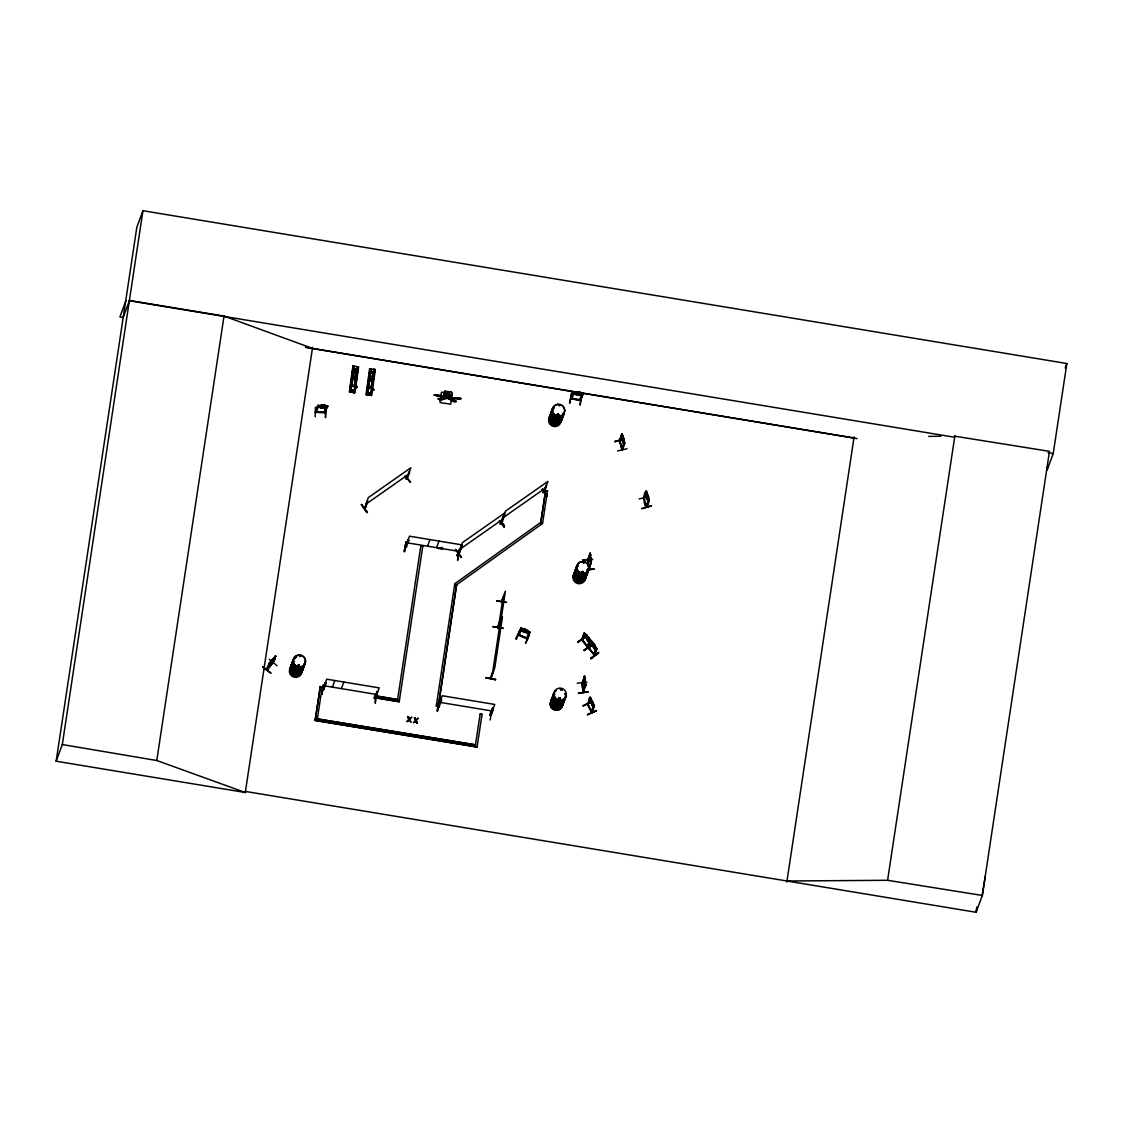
<?xml version="1.0" encoding="UTF-8"?>
<svg xmlns="http://www.w3.org/2000/svg" width="1123" height="1123" viewBox="0 0 1123 1123"><rect width="100%" height="100%" fill="white"/><g stroke="black" fill="none" stroke-linecap="round" stroke-linejoin="round"><path stroke-width="1.5" d="M589.645 554.313L590.698 564.027M591.189 558.707L590.586 562.076L590.122 554.973L591.189 562.974L590.979 561.865L589.112 567.269M355.458 376.752L355.205 377.609M500.535 621.735L500.998 620.921L498.612 628.15M581.868 683.065L584.746 676.327L582.416 683.795L582.36 683.023M583.567 691.235L582.949 691.628L585.406 684.791L585.602 685.788M582.458 682.77L583.553 692.428L583.595 691.333M594.46 705.904L593.66 705.16L594.46 705.904L591.653 712.698L594.137 706.044L590.207 697.271L587.891 704.626M590.179 698.085L587.792 704.879L587.806 703.531M593.758 705.244L591.288 711.884M587.722 703.784L592.102 712.136M299.209 666.276L297.721 665.434L299.265 664.872M298.578 666.206L298.03 665.392M299.251 665.686L299.42 666.192M300.164 656.702L300.304 655.692L299.588 656.351M557.654 414.134L557.219 414.864L558.313 415.285M558.819 405.305L559.801 405.347M560.405 689.129L561.191 689.48M561.43 689.059L560.686 688.61M582.865 572.154L581.911 572.688L582.121 571.382M583.792 563.199L583.174 562.37M584.128 562.791L583.272 562.272M647.901 495.524C647.929 502.065 645.936 491.341 647.999 495.496M588.438 566.975L588.143 559.83M587.652 559.872L588.143 560.714L588.073 559.773M589.168 569.417L589.126 568.406M315.24 416.83L315.381 407.27M316.237 412.45L318.806 405.417L317.907 405.375L315.352 412.295L316.461 412.015M317.374 406.737L323.663 408.253L320.308 407.958M317.753 405.698L324.828 405.108L325.712 407.031L319.199 406.68L321.459 404.827M325.179 412.688L315.451 412.394L317.907 405.375M322.526 405.15C328.014 406.301 317.697 408.126 322.526 405.052M316.532 411.846C324.393 413.166 324.238 411.13 325.235 412.899M324.294 412.197L326.26 407.172M324.772 405.136L327.762 406.231L327.27 407.368M326.007 407.846L325.684 417.517M327.369 407.382L323.635 408.112L327.383 407.284M327.649 406.344L326.751 405.852L324.308 412.352M365.48 507.736L364.301 508.186M406.315 478.637L407.031 478.3M459.532 552.993L458.437 553.19L460.36 548.221M501.026 523.107L500.479 523.5M501.363 521.802L502.458 521.605M502.514 521.437L502.107 521.072M543.953 491.72L543.307 492.225M544.22 492.309L546.452 485.389L543.209 492.548L547.94 481.388L505.364 511.232L500.577 524.16L501.125 523.121M578.415 693.017L588.326 691.88L578.471 693.467M587.315 569.543L593.913 568.954M585.181 678.39L584.999 685.016L584.199 678.699M446.996 397.289L448.344 397.739L446.687 397.514L446.912 394.959L445.578 394.243M448.344 397.739C454.38 393.626 442.069 393.218 446.912 394.959M583.005 691.628L582.149 683.753M585.49 684.918L583.202 692.119M588.775 566.947L587.54 559.942M591.063 561.991L589.224 569.249M585.392 680.692C585.616 686.013 583.174 679.822 585.251 679.64M590.895 557.766C590.375 564.42 589.743 553.527 590.993 557.752M492.815 626.76L502.753 627.968L492.857 626.522M496.717 600.945L506.613 602.405L496.759 600.791M498.107 626.985L500.451 620.247M503.848 595.597L501.391 602.251L505.378 591.161L501.532 616.611L497.517 627.153M352.917 366.014L349.365 391.941L354.994 392.769L358.616 366.87L353.029 366.042M349.702 391.927L353.268 366.028M358.293 366.772L354.671 392.671L349.716 391.857L352.004 378.226M352.454 374.773L353.45 367.867M352.187 378.254L350.376 392.095L352.959 378.367M352.79 374.829L353.633 367.895M353.422 374.914L354.405 368.007M351.499 391.801L353.24 391.548L351.766 391.085M352.061 391.197L352.833 391.394M352.804 390.607C352.355 389.049 352.706 391.702 352.411 390.846M353.001 392.039L353.268 391.309M354.349 385.624L356.651 368.344M354.349 387.337L357.002 366.631M354.138 390.607L356.019 387.337A3.327 0.856 8 0 0 356.454 386.172A3.327 0.856 8 0 0 351.808 385.456A3.327 0.856 8 0 0 351.373 386.621L350.853 390.102L354.138 390.607L355.991 387.533A3.327 0.856 8 0 0 356.426 386.368A3.327 0.856 8 0 0 351.78 385.652A3.327 0.856 8 0 0 351.345 386.817M354.447 387.351L357.661 366.73M353.97 392.629L357.423 368.456M370.913 395.408L374.984 369.411L369.593 368.779L366.056 394.692L371.685 395.535L375.307 369.635L374.535 369.523M370.057 368.793L366.688 394.791L370.141 370.618M370.323 370.66L366.968 394.833L367.712 394.945M371.011 368.948L367.389 394.847L370.562 368.934M367.684 394.945L370.983 368.891M368.442 393.836L369.916 394.299L368.442 393.836C367.109 395.001 370.408 395.521 369.958 394.075M369.313 393.387L369.172 394.061M369.537 393.527L369.678 392.91M369.242 394.58L368.737 394.005M369.523 393.247L369.509 392.783M371.039 388.39L373.327 371.095M374.015 369.383L371.264 388.361L373.692 369.397M370.408 395.282L370.857 391.773L370.071 395.296M367.558 392.657L370.857 393.176M371.18 391.927L374.099 371.208M370.983 395.226L372.836 381.609L370.983 395.226L366.393 394.678L370.295 368.891M374.282 371.25L373.341 378.156L374.591 369.537M367.53 392.868L368.063 389.372A3.327 0.856 8 0 1 368.484 388.207A3.327 0.856 8 0 1 373.145 388.937A3.327 0.856 8 0 1 372.71 390.102L372.682 390.299A3.327 0.856 8 0 0 373.117 389.134A3.327 0.856 8 0 0 368.456 388.418A3.327 0.856 8 0 0 368.035 389.583M446.729 397.458C453.72 398.412 443.08 399.002 446.729 397.247C432.004 392.418 430.446 395.886 446.491 397.612M438.503 395.661L447.024 397.275M447.459 397.809L438.307 398.946M438.209 398.805C441.325 402.427 444.75 396.882 448.695 397.823C459.012 400.813 456.331 403.62 452.092 400.925M444.09 396.208L444.82 391.253L451.544 392.292C454.815 400.462 439.374 398.075 444.82 391.253M446.477 395.984L446.898 393.934L449.088 394.285L448.667 396.321L446.477 395.984L446.898 393.934M446.814 393.597L449.214 393.345L446.814 393.597L447.08 391.604M447.024 393.008L447.235 391.548L449.425 391.885L449.003 393.934M448.049 397.682L456.696 397.851L448.049 397.682L459.461 399.1L461.062 398.454L456.682 398.047M448.568 395.184L449.944 395.099L445.634 394.37M448.526 398.16L448.091 397.416M452.092 400.813L456.457 401.43L448.695 397.823M450.8 397.247L451.544 392.292M444.526 392.629L441.451 392.194L440.005 402.553L450.688 404.21L452.134 393.85M457.131 398.595L448.568 397.893M579.033 395.254C560.798 389.513 580.521 397.612 582.64 394.735M580.773 400.069L579.679 399.9L582.177 393.232C579.271 394.678 563.999 388.825 581.363 393.541L578.724 394.636L574.625 393.345L574.92 392.559M574.934 392.545L576.885 391.632M322.02 694.393L323.424 684.693L321.88 694.351M322.848 689.157C325.038 689.999 321.01 689.255 323.915 689.382M326.161 683.009L325.263 682.868L326.161 683.009L323.635 689.971M374.759 695.6L374.492 698.45L374.759 695.6L399.479 699.896M374.577 698.211C375.166 700.303 378.816 689.101 376.851 691.74M376.107 693.551L375.279 703.195L376.163 693.41M405.979 542.128L404.182 551.632L406.091 542.03M404.729 551.73L406.133 542.03M405.501 546.929L406.512 546.901L405.754 546.466M408.87 540.345L407.986 540.205L408.87 540.345L406.273 547.35L405.417 547.168L409.46 536.19L461.974 544.88L458.17 555.632L457.131 555.464M458.072 555.871L457.37 555.015L457.215 555.731M458.97 550.888L457.566 560.321M457.594 560.447L458.9 550.747M459.602 548.74L460.444 549.217L459.602 548.74L457.019 555.66L458.142 555.239M438.138 703.209C435.092 729.403 441.564 681.815 437.479 711.266M439.374 706.269L438.251 706.676L439.107 706.844M441.62 699.896L440.735 699.755L441.62 699.896L439.121 706.9M493.474 626.606L503.329 628.178M498.008 628.206L497.77 626.494M491.116 677.422L490.849 678.517L494.78 667.82L502.472 616.92L498.472 628.459M498.093 628.319L498.233 627.364M498.415 628.473L498.584 627.546M498.093 628.066L498.654 627.181M492.955 671.779L493.432 670.964L490.99 678.152M490.204 719.983L491.649 710.298M492.365 708.29L493.208 708.767L492.365 708.29C487.929 717.541 491.242 718.229 493.208 708.767M571.579 393.668L569.614 403.269L571.593 393.668M571.93 398.918L574.316 391.969L573.418 391.829L570.919 398.847L580.647 400.364L583.076 393.373M571.031 398.118L573.418 391.829M579.679 400.237L580.731 399.985M579.861 399.549L570.919 398.511L580.479 400.335M580.17 404.926L581.447 395.226L580.128 404.799M245.586 791.476L245.432 792.515L56.15 761.212L136.838 227.197L142.944 210.717L1066.85 363.515L1053.234 453.552L1047.141 470.046L1047.661 466.578M56.15 761.212L62.312 744.549L142.944 210.717M954.718 436.187L1049.472 451.348L982.33 895.452L976.112 912.283L245.46 791.448L245.291 792.501L156.771 760.51L224.024 316.082L129.44 300.445L123.235 317.248M245.291 792.501L312.587 347.344M315.128 720.447L477.121 747.006L315.128 720.447L320.294 686.56L322.203 686.883L317.388 718.692M315.198 720.236L320.294 686.56M375.433 697.902L374.436 697.748L399.198 701.763L422.781 546.115L420.858 545.792L397.64 699.376M439.332 706.592L436.271 705.988L454.675 584.55L456.584 584.872L438.419 706.549M438.181 706.297L456.584 584.872M477.036 747.216L482.048 714.382L480.139 714.06L475.127 746.907M499.103 623.209L502.95 597.759M492.337 674.418L500.044 623.504M545.624 490.526L540.739 522.546L541.904 524.076L540.809 522.349L545.624 490.526L547.533 490.849L542.648 522.869L540.739 522.546L542.648 522.869M786.816 882.046L854.098 436.903M786.97 881.008L887.591 880.292L954.901 435.71M976.898 907.089L976.112 912.283L976.87 907.468M982.162 895.943L985.208 876.642M485.796 677.59L495.65 679.134M619.517 440.3L622.1 449.93L621.889 448.639M619.657 441.171L620.008 440.384M622.774 442.251L624.163 444.399L624.023 439.149L621.861 433.899L619.784 440.553L622.423 449.846L624.837 443.15L624.262 442.392M643.69 497.924L644.055 498.837L646.216 491.298C640.994 493.853 646.062 518.447 648.841 500.493L648.504 499.538L649.164 500.409L646.75 507.105L646.455 506.066M644.377 498.556L644.237 497.489M646.343 507.147L646.567 506.136M582.149 640.531L581.784 639.633L588.115 647.157M582.612 640.082L582.009 639.675M587.245 646.834L587.652 646.23L587.666 647.367M588.059 647.171L582.626 639.984M588.073 647.873L589.056 648.476L588.522 647.367M594.109 654.555L596.032 648.083L596.692 648.841L594.32 655.523L593.716 654.555M274.826 659.004L275.065 658.289M490.611 678.124L491.074 677.674M557.064 414.429L557.738 415.749L558.777 414.949M558.328 414.247L558.426 415.075L558.454 414.373M581.223 571.972L582.767 571.396M583.062 572.519L582.907 571.593M558.65 698.141L558.566 698.857M559.057 698.997L560.11 698.717L559.24 697.987M560.096 698.773L560.04 698.071M125.944 300.571L119.894 316.925L123.221 317.472M224.024 316.082L312.433 348.383L305.54 347.26L853.943 437.942M156.771 760.51L62.312 744.549M325.08 412.927L327.635 405.894M352.748 370.281L357.69 371.039M352.383 372.906L357.325 373.664M351.681 377.861L356.623 378.633M369.649 371.362L374.577 372.134M369.411 373.117L374.338 373.889M369.046 375.756L373.973 376.514M368.737 378.002L373.636 378.844M269.253 659.313L276.974 665.672M267.12 669.898C277.255 647.438 256.9 685.058 272.959 662.303M269.829 662.584L267.035 670.136L272.875 662.556M273.31 662.542L272.426 662.879M274.756 656.632L275.584 656.169L272.664 663.286M272.342 663.117L275.303 655.958M273.114 662.879L275.598 656.155L272.187 663.089L268.481 666.936M270.854 672.986L262.684 667.301M361.353 504.494L367.432 512.228M367.024 501.897L367.53 501.111L364.778 508.228M367.53 501.111L365.466 507.68M365.284 508.129L367.74 501.391M322.203 686.883L320.209 686.771M323.621 689.536L322.778 689.803M315.409 718.58L475.478 744.844L317.121 718.874M407.13 478.777L409.39 471.772L406.147 478.931L407.228 478.538M406.358 479.212L409.6 472.039M407.031 478.131L410.864 467.758L368.302 497.615L364.638 508.34M332.38 687.136L334.822 680.538M410.134 482.371L405.192 475.689L410.569 482.062M448.667 396.321L446.687 395.394M341.406 688.624L343.849 682.026M405.585 547.238L405.74 546.522M406.414 546.901L405.585 546.761M420.858 545.792L422.781 546.115M427.526 546.185L429.969 539.587M375.18 698.562L375.349 697.79M436.552 547.673L438.981 541.075M399.198 701.763L374.478 697.453M457.159 555.085L458.1 555.576M458.858 553.527L462.437 542.62L505.013 512.776M460.949 546.634L461.876 546.396L459.518 552.797M455.433 549.554L461.581 557.219M454.675 584.55L456.514 585.069M455.124 583.483L456.289 585.013L455.124 583.483L540.809 522.349M407.691 716.586L408.912 719.38L407.691 716.586L409.418 718.902L408.533 716.586M409.418 718.902L411.79 717.12L409.727 719.478L410.976 722.3L409.277 719.801L406.933 721.485M407.677 721.612L409.277 719.801M414.864 717.779C412.674 716.895 417.812 722.201 413.264 722.679L415.664 720.868L416.577 723.226C419.623 724.349 413.208 716.109 417.363 723.352M414.92 717.639L415.861 719.829M418.121 718.313L415.819 719.969M500.282 523.95L502.809 517.296L503.736 517.057L502.809 517.296M504.087 515.513L504.592 514.727L501.799 522.139M504.592 514.727L500.718 524.174M502.206 521.072L504.803 515.008M436.271 705.988L438.503 706.016M504.409 525.971L500.521 520.581L504.059 526.238M499.328 520.693L504.367 527.22M438.138 706.662L442.223 695.741L494.738 704.43L490.765 715.365L490.049 714.621M501.742 602.307L504.241 595.232M543.42 492.829L546.662 485.655M547.533 490.849L545.539 490.737M498.303 627.224L500.647 620.865M542.255 489.305L547.196 496.001L542.62 489.137M490.526 677.59L493.081 670.908M480.139 714.06L482.048 714.382M520.342 630.312L515.864 639.029L519.865 630.228M516.426 639.113L519.809 630.228M519.065 635.464L521.774 628.515L520.946 628.15L518.335 635.127L519.205 635.492M519.514 634.916L518.279 635.057L527.417 639.043M527.529 638.411C505.294 629.708 531.305 639.043 527.178 639.057L529.902 632.109L529.073 631.744L526.49 638.355M525.508 643.297L529.509 634.355L525.648 643.339M622.844 439.57L614.8 441.69L622.788 439.612M619.461 440.427L621.861 433.899M621.749 449.102L624.177 442.265L624.514 443.234L622.072 449.832L619.784 441.409L622.016 434.699M620.05 441.507L622.226 433.955M617.524 450.941L627.083 448.765M622.198 448.919L624.599 442.308M589.659 554.411L590.024 553.274L590.796 555.52M587.596 560.012L590.038 553.386L590.487 554.257L589.926 553.4M590.389 553.386L587.68 560.545M587.708 560.882L590.487 554.257M589.084 568.645L591.414 561.949M577.882 642.454L585.602 636.671M582.402 640.419L584.957 633.779L584.395 633.077L581.714 639.984L584.044 633.161M586.978 636.98L586.866 638.327M587.245 637.303C585.294 641.191 594.193 644.321 588.789 648.673M639.127 498.949L648.715 496.563M584.142 650.189L592.046 644.658M584.353 650.652L592.172 644.644M589.168 641.444L587.245 646.399M589.926 639.928C591.933 640.952 586.108 649.01 588.115 646.862M588.115 647.297L589.028 644.574M591.021 641.865L590.88 641.107L590.052 642.3L593.927 648.462M590.122 642.623L588.284 647.774M586.417 634.762L591.161 642.819L590.965 640.601L589.294 639.843L590.319 642.37M646.539 492.843C648.912 494.962 645.276 488.912 645.837 492.295M590.88 641.107L588.424 647.606M646.104 491.298L644.279 497.657M590.193 644.644L588.691 648.673M644.377 498.626L646.553 491.214M587.048 682.349L577.166 683.163M641.823 508.396L651.438 505.841L641.949 508.831M591.933 644.504L584.002 650.231L591.961 644.546M592.2 644.869C595.358 641.43 582.318 634.06 589.659 638.805L587.975 639.352L592.046 644.391M592.986 645.907C595.162 644.925 588.606 636.306 593.618 645.206M588.522 641.879L592.958 646.062L593.365 644.883M648.49 499.651L646.16 506.024M646.272 507.02L644.237 497.882M648.926 499.567L646.708 505.996M590.909 658.752L598.657 652.856L590.656 658.26M590.895 658.724L598.685 652.912M584.746 676.327L581.995 683.879L582.584 683.444M593.716 654.849L596.397 647.943L596.959 648.645L594.586 655.313L589.056 648.041M585.827 684.89L583.174 692.484L581.953 682.826M598.391 652.351L590.656 658.443M590.544 702.507L583.09 705.862L591.849 701.608M587.891 704.556L591.653 712.628L587.399 704.149M589.407 698.464C589.112 695.067 593.491 700.934 590.487 698.871L591.877 704.149L593.042 705.426L593.141 702.156L594.109 706.185M587.806 703.882L590.207 697.271M590.6 698.071L588.241 704.318M594.067 705.104L591.582 711.603M596.453 710.761L587.497 714.775M1065.194 368.007L1066.85 363.515M887.591 880.292L982.33 895.452M268.832 665.63L271.766 661.994C269.323 664.03 276.834 655.467 272.482 661.138L273.451 660.366L268.692 666.571L270.067 665.56M581.602 639.857L587.736 647.424M520.258 629.526L522.981 631.926L529.495 633.498M520.946 628.15L521.774 628.515M529.902 632.109L524.132 628.698L528.231 631.842L527.936 632.628L525.732 632.375L521.942 629.989L524.132 628.698L520.693 628.389M525.059 629.413L526.055 629.849C529.017 633.681 520.496 630.115 525.101 629.315M529.073 631.744L529.761 632.417M529.396 633.442L529.888 632.46L527.164 630.073M352.327 390.537L352.425 390.972M369.425 394.075L368.751 394.033M266.937 669.49L273.015 662.233M370.829 393.373L372.71 390.102M274.924 658.415L269.815 665.097L273.801 660.17M275.682 656.225L270.32 663.117L271.457 662.107M299.855 656.071L300.599 655.986M299.322 665.785L298.437 666.107M558.707 415.159L557.991 415.664M559.254 697.832L559.226 699.039M559.029 698.071L559.015 698.773M560.223 699.124L560.307 698.197M270.489 664.058L274.938 658.569L271.303 662.486M272.257 661.405L273.001 659.72M268.888 666.037L271.331 662.472M442.322 547.28L441.002 548.403L439.332 547.813M269.267 663.258L271.92 660.015M269.534 663.623L272.005 660.085M274.363 658.232L269.239 664.746L272.538 659.341M272.917 660.703L275.275 657.109L270.783 663.103M274.981 658.218L270.517 664.353M272.412 661.517L273.984 659.285M490.919 715.183L489.923 714.888L490.779 714.986M274.475 659.524L272.187 663.089L274.63 659.524M269.534 663.468L270.096 662.963M434.138 395.071L438.489 395.577M406.877 721.626L408.969 719.239M416.128 720.531L418.177 718.173M315.535 412.057L325.277 412.45M352.215 390.116L352.987 390.144M352.061 391.239L352.833 391.632M353.464 376.261L354.517 375.798L355.43 376.823M370.141 379.012L370.913 378.549M458.956 553.288L459.307 552.656M559.605 405.782L559.1 405.136L559.844 405.361M556.671 420.549L555.183 420.549M556.713 420.606L555.843 420.844M298.297 664.97L298.199 665.925M580.97 577.84L579.552 577.784M271.064 663.146L269.941 664.17L275.219 657.18M442.574 399.521L438.209 398.96L440.946 398.679M273.942 657.573L275.753 656.127M269.155 664.676L270.868 663.174M570.877 398.412L571.874 398.216M580.633 400.083L583.132 393.71L580.17 392.18M375.349 698.155L374.563 697.973M366.954 512.664L361.395 504.395L366.996 512.621M461.132 557.626L455.573 549.372M504.494 525.845L500.367 520.791M271.584 662.219L272.327 660.535M584.395 633.077L586.529 634.762M583.735 634.284L587.455 640.433M584.957 633.779L584.128 633.288M585.644 636.587L577.531 642.202L585.644 636.755M588.48 637.345L586.515 634.692L585.041 634.579L587.259 639.366L588.831 640.419L588.48 637.345L589.743 639.703M587.427 640.363L589.912 641.963M590.53 641.191L595.092 645.318L596.692 648.996M594.221 644.658C590.249 641.275 595.583 650.652 594.306 644.588M592.958 646.062L590.473 644.476M593.828 648.448L596.397 649.978L593.913 648.392M446.996 398.426L445.62 398.216M364.371 508.214L365.382 507.919M461.16 546.901L461.876 546.396M501.448 521.844L502.192 521.24M501.855 521.858L502.458 521.409L501.799 521.942M459.475 552.853L458.437 553.19L459.082 552.698M500.367 523.88L501.083 523.374M504.269 527.389L499.679 520.525M456.289 585.013L541.974 523.865M365.859 504.213L408.435 474.355M442.602 549.119L438.068 548.361M502.922 517.829L545.497 487.972M459.995 549.217L502.571 519.373M446.996 397.542L437.97 395.998M352.173 391.183L352.804 390.706M547.28 495.917L542.269 489.291M369.27 393.036L368.948 393.583M370.604 378.69L370 380.079L371.46 380.627M299.027 666.472L299.406 665.055M582.725 572.814L581.293 572.183M560.012 699.208L558.65 698.801M591.975 705.3L589.505 698.422M591.821 701.37L583.09 705.862M591.975 705.23L593.814 707.195L591.877 705.272M591.274 711.743L592.032 712.459M596.453 710.578L587.427 714.663L596.439 710.536M352.397 390.186L352.973 390.271M406.456 547.112L405.585 547.196M274.265 658.499L273.212 658.527M621.37 434.98L622.774 442.336L624.163 444.399M622.465 434.812L621.889 434.039M623.279 437.24C625.188 443.15 620.724 438.377 623.377 437.212M621.875 439.149L622.886 442.308M622.661 439.219L614.828 441.507M624.444 443.374L624.037 439.177L623.672 442.518L621.931 436.37M645.697 492.239L647.101 499.595L648.462 501.546M646.202 496.408L648.49 501.658M646.258 493.615L647.999 499.763L648.35 496.408L646.188 491.158M649.164 500.409L648.238 496.436M456.879 397.935L461.02 398.721L457.173 398.328M353.268 376.977L354.784 377.875M557.527 413.952L558.833 414.738M580.591 578.106L579.707 577.952M298.774 666.079L299.322 665.279M296.219 671.133L297.005 671.231M295.925 671.049L297.09 671.568M559.114 697.65L560.068 697.804M442.223 399.381L447.656 398.202M578.359 394.005L579.777 393.303L579.019 392.138L576.562 392.797L577.278 393.836M437.998 395.731L434.208 394.973M573.193 392.278L576.913 391.773M318.764 405.782L317.893 405.712M326.849 406.203L327.635 406.231M585.069 678.474L584.269 676.228L585.069 678.474L584.479 677.913M585.462 681.633L585.939 685.76M353.998 366.196L354.531 366.266M353.689 392.474L354.04 392.629M590.684 555.534L590.024 553.274M582.753 559.816L592.705 559.451L582.767 559.844M590.038 561.767L589.645 558.58M587.273 569.684L593.913 569.024M587.329 570.217L593.856 569.094M448.653 398.089L447.291 398.16L452.429 400.771M438.419 706.269L439.29 706.507M489.979 714.565L490.807 714.677M928.693 436.37L940.835 436.286M370.885 378.619L371.895 379.055M588.522 647.452L594.193 655.186M520.651 628.487L524.118 628.838M447.347 397.823L449.481 397.654L445.803 397.317M574.134 392.334L573.376 392.166M582.093 393.569L583.019 393.696L580.156 392.278M572.814 393.331L582.739 394.861M444.764 391.422L451.474 392.46M444.161 396.04L450.87 397.079M350.881 389.906L354.166 390.411M374.506 698.408L375.405 698.492L379.223 687.88L326.709 679.19L322.877 689.915M129.327 300.753L954.564 437.24M1048.04 452.695L1053.234 453.552M309.372 348.032L857.088 438.616M325.6 407.817L325.291 417.489M407.031 542.788L459.546 551.477M439.781 702.338L492.295 711.027M324.266 685.788L376.781 694.477M374.689 695.797L397.837 699.629M353.324 366.028L349.997 392.039M370.899 380.683L369.944 379.742M590.572 643.465L591.133 644.167L590.305 641.949L591.667 642.51L588.578 638.833L589.589 641.065L588.143 640.475L589.884 641.64L591.863 645.865M447.516 397.977L452.457 400.504M590.431 641.247L593.014 642.777L591.231 643.395L595.302 648.434L594.965 645.374L592.902 642.777M622.212 435.584L623.139 435.991L621.749 433.927M588.62 568.575L588.817 569.207M272.51 660.914L270.783 663.946L271.85 661.728M273.689 658.625L269.141 664.521M588.241 647.803L594.586 654.891M584.325 684.721L585.223 686.953L583.89 677.267L584.437 684.791M619.699 441.157L619.433 440.749M589.449 698.324L590.544 702.338M584.395 677.225L584.395 676.355M648.35 496.408L648.869 500.605M588.971 568.547L589.07 569.417M587.778 560.812L588.494 566.806M562.876 416.338A6.247 6.022 20.3 0 1 554.257 420.816A6.247 6.022 20.3 0 1 551.842 411.453A6.247 6.022 20.3 0 0 554.229 420.886A6.247 6.022 20.3 0 0 562.848 416.408A6.233 6.008 20.3 0 1 554.804 419.356A6.233 6.008 20.3 0 1 551.561 411.341M552.39 410.007A6.233 6.008 20.3 0 1 553.555 408.926M563.423 413.306A6.233 6.008 20.3 0 1 563.409 414.878M563.549 413.194A6.317 6.092 20.3 0 1 554.804 419.314A6.317 6.092 20.3 0 1 553.541 408.758M564.293 412.801A6.247 6.022 20.3 0 1 553.597 413.769A6.247 6.022 20.3 0 1 557.864 404.252A6.247 6.022 20.3 0 1 564.293 412.801A6.317 6.092 20.3 0 1 554.776 417.026A6.317 6.092 20.3 0 1 554.215 406.933M552.516 409.713A6.219 5.994 20.3 0 0 555.688 419.314A6.219 5.994 20.3 0 0 563.521 412.997A6.317 6.092 20.3 0 1 554.846 419.23A6.317 6.092 20.3 0 1 553.583 408.66M554.229 407.13A6.219 5.994 20.3 0 0 554.762 417.138A6.219 5.994 20.3 0 0 564.069 413.053A6.317 6.092 20.3 0 1 554.748 417.124A6.317 6.092 20.3 0 1 554.257 406.849M564.195 412.759A6.233 6.008 20.3 0 1 554.86 416.844A6.233 6.008 20.3 0 1 554.341 406.807M561.514 418.486A6.233 6.008 20.3 0 1 553.653 424.817A6.233 6.008 20.3 0 1 550.467 415.187M561.626 418.374A6.317 6.092 20.3 0 1 553.667 424.789A6.317 6.092 20.3 0 1 550.438 415.033M560.953 420.016A6.247 6.022 20.3 0 1 552.319 426.066A6.247 6.022 20.3 0 1 551.07 415.636M562.3 416.549A6.317 6.092 20.3 0 1 553.555 422.683A6.219 5.994 20.3 0 1 552.319 412.309M552.291 412.127A6.317 6.092 20.3 0 0 553.555 422.683A6.219 5.994 20.3 0 0 562.174 416.675M561.612 418.191A6.219 5.994 20.3 0 1 553.765 424.508A6.219 5.994 20.3 0 1 550.593 414.892M587.722 570.596A6.233 6.008 20.3 0 1 579.861 576.927A6.233 6.008 20.3 0 1 576.689 567.297M587.848 570.484A6.317 6.092 20.3 0 1 579.103 576.618A6.317 6.092 20.3 0 1 577.84 566.062M586.655 570.765A6.191 5.98 20.3 0 1 583.693 578.275A6.191 5.98 20.3 0 1 575.678 575.874A6.191 5.98 20.3 0 1 577.25 567.957M576.183 568.743A6.191 5.98 20.3 0 0 580.128 578.499A6.247 6.022 20.3 0 0 586.796 570.512A6.191 5.98 20.3 0 1 580.128 578.499A6.247 6.022 20.3 0 1 576.141 568.757M588.522 568.659A6.317 6.092 20.3 0 1 580.549 575.088A6.317 6.092 20.3 0 1 577.334 565.318M587.834 570.287A6.233 6.008 20.3 0 1 579.215 576.338A6.233 6.008 20.3 0 1 577.966 565.922M588.396 568.785A6.233 6.008 20.3 0 1 580.535 575.102A6.233 6.008 20.3 0 1 577.362 565.487M577.362 565.234A6.317 6.092 20.3 0 0 580.591 574.99A6.317 6.092 20.3 0 0 588.55 568.575A6.233 6.008 20.3 0 1 580.647 574.808A6.233 6.008 20.3 0 1 577.475 565.178M585.799 575.79A6.233 6.008 20.3 0 1 577.18 581.84A6.233 6.008 20.3 0 1 575.931 571.41M585.518 574.12A6.317 6.092 20.3 0 1 582.5 581.77A6.317 6.092 20.3 0 1 574.316 579.328A6.317 6.092 20.3 0 1 575.917 571.242M585.237 577.208A6.191 5.98 20.3 0 1 577.433 583.497A6.191 5.98 20.3 0 1 574.274 573.937M586.627 573.755A6.317 6.092 20.3 0 1 577.896 579.889A6.317 6.092 20.3 0 1 576.618 569.333M576.043 571.116A6.233 6.008 20.3 0 0 574.471 579.089A6.233 6.008 20.3 0 0 582.528 581.503A6.233 6.008 20.3 0 0 585.518 573.937A6.317 6.092 20.3 0 1 582.528 581.686A6.317 6.092 20.3 0 1 574.358 579.243A6.317 6.092 20.3 0 1 575.959 571.144M585.181 578.387A6.233 6.008 20.3 0 1 576.464 579.173A6.233 6.008 20.3 0 1 575.439 570.666M586.473 573.965A6.233 6.008 20.3 0 1 586.009 577.054M586.585 573.656A6.233 6.008 20.3 0 1 577.966 579.707A6.233 6.008 20.3 0 1 576.717 569.291M564.995 698.576A6.233 6.008 20.3 0 1 556.39 703.054A6.233 6.008 20.3 0 1 553.976 693.705A6.317 6.092 20.3 0 0 556.39 703.012A6.317 6.092 20.3 0 0 565.108 698.478M564.448 698.422A6.191 5.98 20.3 0 1 555.885 704.43A6.191 5.98 20.3 0 1 554.636 694.084M553.779 693.073A6.317 6.092 20.3 0 0 559.465 701.749A6.317 6.092 20.3 0 0 565.402 693.509A6.317 6.092 20.3 0 1 562.412 701.075A6.317 6.092 20.3 0 1 554.243 698.632A6.317 6.092 20.3 0 1 555.843 690.547M554.622 691.726A6.317 6.092 20.3 0 1 555.801 690.645M562.047 690.069A6.317 6.092 20.3 0 0 560.475 689.592A6.317 6.092 20.3 0 1 562.09 689.971A6.233 6.008 20.3 0 0 560.531 689.48M565.108 698.267A6.233 6.008 20.3 0 1 556.503 702.745A6.233 6.008 20.3 0 1 554.088 693.396M565.29 693.649A6.233 6.008 20.3 0 1 559.436 701.777A6.233 6.008 20.3 0 1 553.821 693.214M554.65 691.88A6.233 6.008 20.3 0 1 555.815 690.813M565.402 693.34A6.233 6.008 20.3 0 1 558.735 701.384A6.233 6.008 20.3 0 1 554.762 691.586M563.072 703.756A6.233 6.008 20.3 0 1 553.751 707.855A6.233 6.008 20.3 0 1 553.218 697.818M553.204 697.65A6.317 6.092 20.3 0 0 554.481 708.206A6.317 6.092 20.3 0 0 563.213 702.072A6.317 6.092 20.3 0 1 554.509 708.108A6.317 6.092 20.3 0 1 553.246 697.551A6.233 6.008 20.3 0 0 554.58 707.925A6.233 6.008 20.3 0 0 563.213 701.889M551.491 700.415A6.233 6.008 20.3 0 0 554.678 710.031A6.233 6.008 20.3 0 0 562.539 703.7A6.191 5.98 20.3 0 1 554.72 709.904A6.191 5.98 20.3 0 1 551.561 700.331M564.35 698.688A6.191 5.98 20.3 0 1 555.773 704.711A6.191 5.98 20.3 0 1 554.537 694.351M564.434 698.59A6.247 6.022 20.3 0 1 555.801 704.654A6.247 6.022 20.3 0 1 554.551 694.225M563.886 700.261A6.317 6.092 20.3 0 1 555.927 706.676A6.233 6.008 20.3 0 1 552.727 697.074M552.698 696.906A6.317 6.092 20.3 0 0 555.927 706.676A6.233 6.008 20.3 0 0 563.774 700.373M563.886 700.064A6.233 6.008 20.3 0 1 556.025 706.395A6.233 6.008 20.3 0 1 552.839 696.765M304.221 664.058A6.233 6.008 20.3 0 1 296.36 670.389A6.233 6.008 20.3 0 1 293.187 660.759M304.375 663.861A6.317 6.092 20.3 0 1 296.402 670.277A6.317 6.092 20.3 0 1 293.187 660.506M293.777 661.236A6.233 6.008 20.3 0 0 294.296 671.273A6.233 6.008 20.3 0 0 303.617 667.174A6.205 5.994 20.3 0 1 294.352 671.133A6.205 5.994 20.3 0 1 293.833 661.138M305.021 662.135A6.317 6.092 20.3 0 1 300.038 668.718A6.317 6.092 20.3 0 1 292.738 664.311A6.317 6.092 20.3 0 1 296.444 656.955M304.333 663.763A6.233 6.008 20.3 0 1 296.472 670.08A6.233 6.008 20.3 0 1 293.3 660.464M304.866 663.819A6.233 6.008 20.3 0 1 292.556 663.356M292.584 661.784A6.233 6.008 20.3 0 1 296.43 657.137M305.007 661.938A6.233 6.008 20.3 0 1 300.094 668.438A6.233 6.008 20.3 0 1 292.892 664.086A6.233 6.008 20.3 0 1 296.542 656.829M302.298 669.252A6.233 6.008 20.3 0 1 294.437 675.583A6.233 6.008 20.3 0 1 291.264 665.953M302.424 669.14A6.317 6.092 20.3 0 1 293.679 675.274A6.317 6.092 20.3 0 1 292.415 664.704M301.343 669.238A6.233 6.008 20.3 0 1 298.353 676.79A6.233 6.008 20.3 0 1 290.281 674.376A6.233 6.008 20.3 0 1 291.868 666.402M303.561 665.757A6.205 5.994 20.3 0 1 294.984 671.779A6.205 5.994 20.3 0 1 293.735 661.405M302.733 665.658A6.317 6.092 20.3 0 1 299.701 673.323A6.317 6.092 20.3 0 1 291.531 670.88A6.317 6.092 20.3 0 1 293.117 662.795M302.382 670.515A6.233 6.008 20.3 0 1 293.061 674.614A6.233 6.008 20.3 0 1 292.542 664.577M302.578 665.897A6.233 6.008 20.3 0 1 299.588 673.449A6.233 6.008 20.3 0 1 291.517 671.035A6.233 6.008 20.3 0 1 293.103 663.061M303.084 667.118A6.233 6.008 20.3 0 1 295.223 673.449A6.233 6.008 20.3 0 1 292.05 663.833M354.292 366.126L350.713 392.081L354.321 366.182M485.754 677.716L495.538 679.752L485.754 677.716M353.001 368.526L357.928 369.285L353.001 368.526M352.061 375.236L356.988 375.994L352.061 375.236M368.372 380.627L373.299 381.385L368.372 380.627M263.049 666.809L270.797 673.126L263.035 666.823M586.08 635.857L587.933 638.847L587.75 636.629L586.08 635.857M591.217 700.331L592.467 703.672L592.481 701.342L591.217 700.331M447.923 391.534L448.049 391.506M447.88 393.668L447.698 395.001L447.88 393.668M553.611 413.84A6.191 5.98 20.3 0 0 564.223 412.871A6.191 5.98 20.3 0 0 557.836 404.392A6.191 5.98 20.3 0 0 553.611 413.84M553.597 422.599A6.317 6.092 20.3 0 0 562.342 416.465A6.233 6.008 20.3 0 1 553.667 422.416A6.233 6.008 20.3 0 1 552.418 412.001A6.317 6.092 20.3 0 0 553.597 422.599M577.924 571.003A6.233 6.008 20.3 0 0 588.606 570.021A6.233 6.008 20.3 0 0 582.191 561.486A6.233 6.008 20.3 0 0 577.924 571.003M577.896 571.13A6.191 5.98 20.3 0 0 588.508 570.175A6.191 5.98 20.3 0 0 582.135 561.682A6.191 5.98 20.3 0 0 577.896 571.13M555.197 697.537A6.191 5.98 20.3 0 0 565.81 696.569A6.191 5.98 20.3 0 0 559.422 688.09A6.191 5.98 20.3 0 0 555.197 697.537M294.423 664.465A6.233 6.008 20.3 0 0 305.105 663.496A6.233 6.008 20.3 0 0 298.69 654.962A6.233 6.008 20.3 0 0 294.423 664.465M294.394 664.605A6.205 5.994 20.3 0 0 305.021 663.637A6.205 5.994 20.3 0 0 298.634 655.13A6.205 5.994 20.3 0 0 294.394 664.605"/></g></svg>
